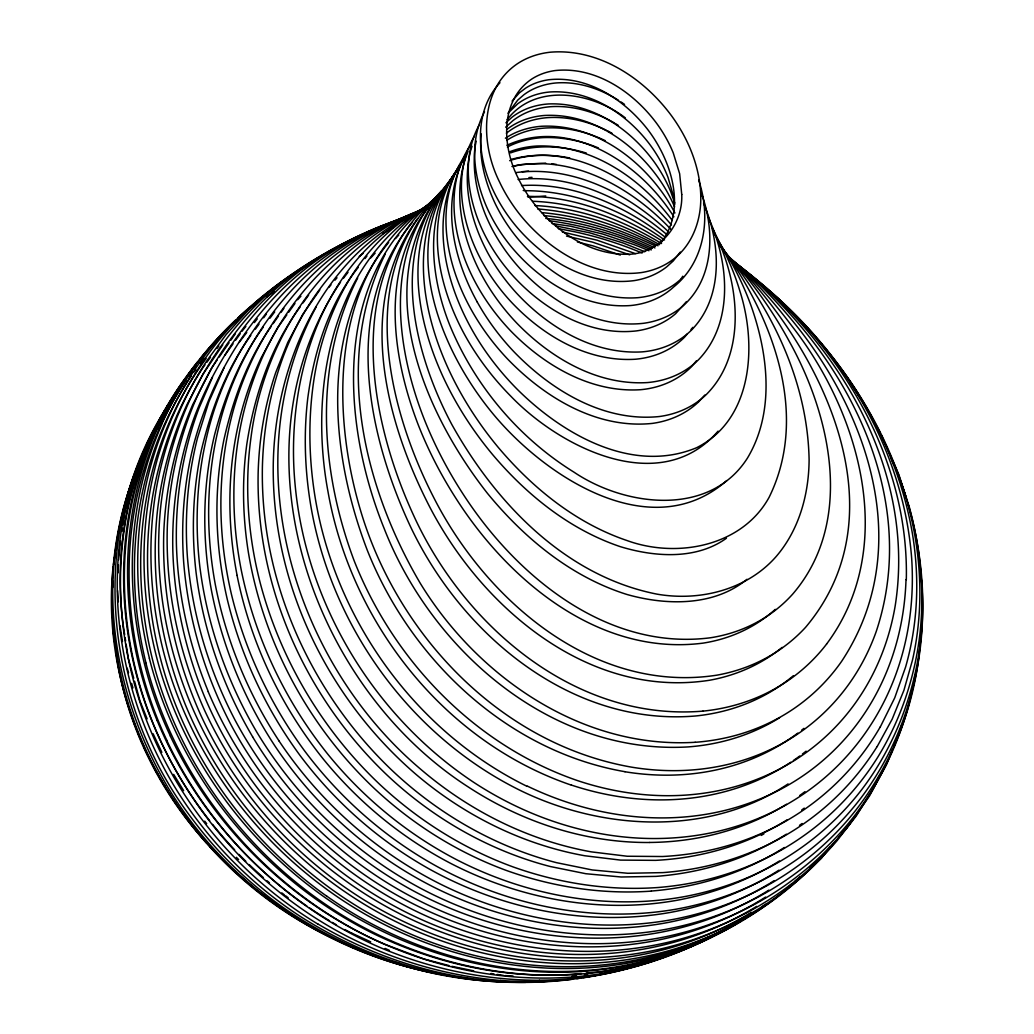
<?xml version="1.0" encoding="UTF-8"?>
<svg xmlns="http://www.w3.org/2000/svg" width="1034" height="1034" viewBox="0 0 1034 1034"><rect width="100%" height="100%" fill="white"/><g stroke="black" fill="none" stroke-linecap="round" stroke-linejoin="round"><path stroke-width="1.5" d="M118.096 572.862L118.406 564.81M118.6 559.976L120.551 540.872M113.145 566.205C96.537 725.196 198.696 881.588 343.831 943.176M920.363 640.847C916.24 702.034 893.363 761.644 855.842 810.139A393.928 341 46.9 0 1 675.021 919.071C595.494 934.309 512.127 919.821 440.006 883.902A371.801 322.892 47.5 0 1 279.258 741.3M112.693 587.726L113.171 581.328M481.275 133.903C478.626 158.021 485.062 182.307 495.376 203.995A151.83 121.03 40 0 0 518.124 239.1C547.309 273.829 590.983 300.997 637.719 297.702A100.531 80.949 40.4 0 0 680.786 279.232M475.11 147.345C472.137 170.261 476.868 193.539 485.476 214.775A160.554 128.449 40.3 0 0 520.115 268.711C551.2 302.367 596.179 328.528 643.355 323.319A103.555 83.78 40.8 0 0 682.931 305.999C714.171 278.353 714.959 230.892 701.698 194.121M914.573 678.382L915 675.215M121.973 531.411L122.439 528.258M122.917 525.104L124.791 512.476L134.459 476.377L140.288 461.526M113.404 564.616L115.226 553.461M115.743 550.269L116.26 547.089M116.777 543.897L117.294 540.717M469.94 153.51C462.431 187.296 471.62 222.594 487.609 252.58A173.195 138.983 40.7 0 0 515.94 292.467C547.968 327.274 593.322 354.675 642.049 351.883A107.846 87.657 41.2 0 0 691.746 329.833C721.564 299.007 720.931 250.874 707.295 212.771A176.711 144.308 39.4 0 0 703.534 203.013M475.252 145.768L476.183 141.18M912.776 687.752C903.315 733.856 883.282 777.465 855.04 815.076A400.106 347.023 46.8 0 1 665.741 929.346C581.922 944.649 494.304 927.64 419.533 887.728A375.988 327.274 47.5 0 1 256.833 732.175C226.937 681.445 207.149 624.975 199.82 566.503A408.869 353.667 48.1 0 1 205.21 443.689C225.981 343.107 298.361 252.025 397.521 220.152M900.213 730.198L901.467 725.726M119.634 526.371L121.405 520.296M470.199 151.985L472.06 146.246M126.82 500.689L129.754 491.745M133.644 479.815L135.105 475.356M136.566 470.884L142.395 456.162M140.792 458.333C92.491 580.061 121.327 723.205 201.023 824.964A365.816 326.188 46.8 0 0 300.48 916.538C350.164 948.217 406.129 969.608 464.421 978.5A404.682 358.203 45.9 0 0 525.776 982.365M467.988 151.584C452.388 189.532 460.75 232.818 478.328 268.543A188.421 151.597 41.1 0 0 517.013 323.345C550.889 358.178 597.652 385.734 647.698 382.554A111.517 91.082 41.8 0 0 698.829 359.418C729.241 327.519 729.345 278.34 716.536 238.634A192.906 158.486 39.6 0 0 708.225 217.114M137.225 467.898C96.356 565.262 106.786 679.558 156.741 771.584C204.202 859.189 286.159 925.999 380.008 958.466A395.544 351.159 45.7 0 0 430.377 972.219M159.107 429.097C114.877 527.443 121.224 643.717 166.862 740.37M162.416 423.113C117.966 521.976 124.468 638.857 170.377 735.988M141.451 458.553L147.849 442.203M892.549 749.65L886.5 764.604L869.581 795.818L849.599 824.356A405.47 352.361 46.7 0 1 663.983 937.05C568.157 956.127 467.032 933.004 384.894 881.356A379.219 330.841 47.5 0 1 235.028 720.052C208.545 669.437 192.053 613.834 187.4 556.874A411.261 356.665 48.1 0 1 197.481 438.028L208.958 401.593L224.197 367.406M893.751 746.651L899.8 731.697M212.461 377.345L199.084 407.952A412.476 358.643 48.1 0 0 176.439 545.306C178.029 595.571 189.17 645.229 208.325 691.707M357.674 277.965C312.914 365.39 320.398 470.961 354.158 560.751C393.67 660.894 475.149 745.592 577.838 780.709A298.154 253.601 47.5 0 0 895.186 605.872C916.499 470.38 837.708 337.769 730.96 259.676M385.307 253.873C333 358.914 363.231 486.277 420.127 583.047C477.359 676.895 582.026 749.211 695.145 742.283M462.818 160.684C441.014 205.986 453.913 259.793 477.178 301.902M478.975 125.36C462.663 155.539 466.825 192.466 479.427 223.176A159.507 127.97 40.3 0 0 513.808 276.789C544.685 310.239 589.432 336.179 636.298 330.919A102.87 83.457 40.7 0 0 675.68 313.638L686.498 301.566M316.21 306.839C233.555 460.531 291.601 660.778 421.329 769.774A336.709 288.732 47.6 0 0 591.383 851.874L627.211 856.242L662.51 856.514A345.136 295.634 47.3 0 0 880.257 726.902M163.863 412.282C110.069 506.996 107.911 625.337 148.482 725.312A372.395 331.294 46.9 0 0 317.955 924.125M167.133 406.31C113.068 501.516 111.026 620.452 151.843 720.892A374.489 332.612 46.8 0 0 209.631 820.647M880.05 774.957L873.058 789.123L856.294 815.929L836.829 840.965A410.278 357.195 46.6 0 1 671.518 941.457C588.036 961.891 498.621 949.858 421.174 913.655A382.606 334.46 47.4 0 1 208.222 691.746M880.296 726.928L894.746 697.795L905.603 667.008A335.83 287.439 47.7 0 0 912.35 533.247C896.517 441.531 845.282 358.268 776.185 296.81L772.476 293.785M474.464 135.971C452.039 174.617 461.293 223.215 481.56 260.697A172.071 138.453 40.7 0 0 509.697 300.338C541.506 334.951 586.614 362.12 635.018 359.263A107.135 87.321 41.2 0 0 684.495 337.265L687.287 333.956M459.51 165.259C426.745 222.039 447.412 293.023 480.952 344.503A234.382 189.17 42.3 0 0 517.116 389.159C562.406 434.254 632.058 474.541 696.619 447.709C753.23 419.248 757.043 344.451 739.801 290.825A242.951 202.625 40 0 0 719.754 242.732L714.055 233.012M468.531 148.095C444.878 187.374 452.931 237.29 472.37 276.53A187.193 151.029 41.1 0 0 510.77 330.983C544.44 365.609 590.944 392.933 640.666 389.702A110.793 90.721 41.8 0 0 691.565 366.618L696.347 360.905M265.376 350.914C295.026 288.887 347.476 236.23 413.148 213.78M877.207 746.522L892.161 719.186L903.936 690.26L912.492 660.054A345.11 295.931 47.7 0 0 907.089 501.141M484.507 111.827C467.769 143.222 474.36 181.713 489.224 212.513A150.822 120.59 40 0 0 511.804 247.41C540.782 281.92 584.223 308.869 630.662 305.534A99.859 80.639 40.3 0 0 673.522 287.09C705.149 261.705 711.172 216.843 698.661 180.174M177.021 391.266C138.272 448.562 114.283 516.16 112.745 585.606C111.685 657.262 132.274 728.311 169.214 789.549A354.559 317.309 46.5 0 0 258.345 890.856C318.433 938.161 391.279 970.37 467.614 978.28M152.076 434.306L155.436 428.89M838.173 838.199L850.943 821.694M465.882 154.531C432.871 200.531 445.305 263.399 471.246 309.644A206.309 166.81 41.6 0 0 507.539 358.966C544.75 397.534 596.786 429.213 652.26 423.41A113.365 93.306 42.6 0 0 698.622 401.877L704.826 395.04M680.282 252.102L673.237 260.956L666.904 266.682A96.059 77.24 40 0 1 634.165 280.615C588.294 286.586 544.375 259.961 515.811 225.877A143.442 114.257 39.7 0 1 493.296 190.631C477.191 157.155 472.913 111.84 499.965 82.72M681.044 278.883L682.789 276.22M436.387 197.765C371.374 290.476 425.336 414.285 487.505 493.412C524.251 538.171 571.027 576.933 626.979 594.485C666.258 605.601 713.964 606.519 746.975 579.286M826.58 644.053C898.443 547.632 860.314 413.535 792.044 326.227A430.428 376.402 43.9 0 0 741.197 268.245L728.737 256.768M222.762 344.826L203.259 373.739L186.753 405.121A411.338 360.026 48.1 0 0 157.427 511.016C150.201 576.985 160.722 644.208 185.732 705.563A382.567 336.464 47.3 0 0 344.232 898.029C441.802 963.429 569.359 986.746 681.535 947.7A415.927 364.046 46.3 0 0 748.306 915.697M174.268 396.19C84.426 522.351 101.203 702.306 194.457 821.875A360.31 321.884 46.6 0 0 285.591 909.209C330.958 940.139 382.063 962.279 435.753 973.873A401.735 356.006 45.8 0 0 501.438 981.809M176.866 392.364L179.477 388.526M161.485 416.12L166.913 408.133M169.628 404.152L171.437 401.489M217.334 359.677L211.918 367.484L192.751 404.604A411.093 358.966 48.2 0 0 163.811 531.76C161.679 594.989 175.056 658.038 201.023 715.631A381.52 334.861 47.4 0 0 361.603 898.378C453.603 956.321 569.747 977.983 674.879 946.549A412.243 360.207 46.4 0 0 751.343 912.324M219.143 357.079L229.083 342.771M230.879 340.173L235.403 333.672M319.803 289.934L302.794 314.323L287.788 342.383L275.755 372.473A397.663 339.023 48.2 0 0 258.177 471.918C255.372 585.283 305.146 697.123 386.897 774.931A343.895 296.293 47.6 0 0 550.308 866.531L585.813 873.717L621.176 877L655.944 876.38A355.321 305.65 47.3 0 0 786.344 834.205M271.322 326.201C247.41 360.065 232.87 399.731 223.861 439.98A399.576 344.425 48 0 0 227.364 599.707C240.922 655.866 265.803 708.923 300.028 755.453A364.317 316.275 47.6 0 0 431.76 870.382C503.752 909.61 588.385 926.748 669.58 912.557A384.299 332.651 47 0 0 778.99 870.15M273.118 323.655L278.495 316.003M281.183 312.178L283.885 308.365M512.114 101.061L519.365 92.879L525.66 88.123A76.361 60.993 38.6 0 1 548.563 79.773C587.674 75.353 624.29 99.561 647.517 129.263C671.376 160.296 687.403 209.54 660.442 243.494M224.973 355.14L233.012 343.857M235.7 340.096L240.172 333.827M241.956 331.319L245.859 326.434M286.832 314.84L277.823 327.429L261.266 357.674A394.936 339.462 48 0 0 237.109 575.408M288.628 312.32L294.936 303.492M300.144 306.904C270.675 346.959 254.274 395.35 246.816 444.193A391.783 335.649 48 0 0 248.315 552.027C263.179 641.972 308.339 726.217 374.618 788.748A351.586 303.712 47.6 0 0 507.035 870.693C553.19 887.082 602.421 894.63 651.355 891.114M302.962 302.988L308.61 295.155M250.771 335.443C226.291 369.461 211.156 409.348 201.449 449.893A406.465 352.258 48.1 0 0 196.021 572.073C203.259 630.21 222.866 686.369 252.619 736.777M255.385 329.135L259.056 324.081M263.657 317.774L266.423 313.987M204.965 364.847L203.116 367.354A410.653 360.259 48.1 0 0 153.148 493.373C142.421 554.224 147.332 617.246 165.479 676.197A383.123 337.588 47.3 0 0 326.641 896.116M206.813 362.327L210.509 357.286M216.985 348.484L218.833 345.963M462.224 161.575L464.033 159.12M461.074 163.863C418.382 219.557 439.67 298.141 475.007 351.935A232.883 188.485 42.3 0 0 510.912 396.306C560.557 447.877 660.299 498.104 718.061 431.139M469.41 146.906L471.194 144.514M263.192 327.248C239.733 359.276 224.598 396.681 214.568 434.913A403.157 348.471 48.1 0 0 211.401 590.233C222.09 645.694 243.882 698.674 274.876 745.876A369.59 321.587 47.6 0 0 434.59 887.56C506.324 923.284 589.238 937.567 668.326 922.418A391.602 339.63 46.9 0 0 768.779 883.967M269.9 318.278L274.695 311.867M877.168 746.496A357.48 306.891 47.2 0 1 662.742 872.618L627.78 873.278L592.236 869.956L556.538 862.679A345.989 297.495 47.6 0 1 392.119 770.459C309.89 692.16 259.702 579.699 262.429 465.623A400.068 340.354 48.2 0 1 280.033 365.687C302.975 297.004 353.331 235.92 421.872 209.488C321.509 257.453 285.229 379.969 295.026 483.847C305.857 603.688 373.843 716.304 474.128 782.596A325.891 278.702 47.6 0 0 656.603 838.522A331.242 283.083 47.4 0 0 878.021 712.943A325.594 278.146 47.6 0 0 911.691 558.683C902.966 442.836 834.942 336.968 742.464 269.086M340.496 282.127C229.716 446.727 308.727 684.443 468.337 787.016A323.888 277.564 47.6 0 0 649.753 842.49M343.314 278.443L348.006 272.317M358.203 267.431C328.528 304.526 314.052 351.482 307.796 398A404.992 339.837 48.3 0 0 310.019 500.895C329.213 623.618 409.037 735.962 521.02 790.803C603.83 830.935 709.402 836.183 788.076 783.914M364.989 258.565L366.941 256.031M239.112 342.448L246.751 332.521M254.39 322.582L257.259 318.86M458.514 168.012C423.669 212.422 429.911 275.147 449.583 324.689C474.347 385.165 518.435 437.744 574.025 472.189C625.26 506.712 709.673 517.323 747.388 458.178C774.854 412.424 768.301 355.011 751.408 306.723A281.92 237.51 40.1 0 0 728.001 256.587L718.087 240.715M456.718 171.385C397.159 244.838 440.07 350.112 493.231 414.104C545.267 476.881 651.536 546.715 726.747 480.577M507.061 119.776C535.457 82.319 592.223 92.323 625.299 117.863M690.996 329.536L692.858 327.339M809.622 868.431L821.616 857.923L836.105 840.668M328.941 287.271L330.958 284.893M334.99 280.149L337.006 277.771M343.637 243.481A389.572 339.863 47.1 0 0 297.236 271.373C253.265 304.112 218.769 348.368 196.357 398.31A413.484 360.401 48.1 0 0 167.34 526.073C165.22 589.664 178.714 653.061 204.861 710.953A383.756 336.218 47.4 0 0 366.463 894.849C458.941 953.128 575.705 975.036 681.432 943.46A414.647 361.642 46.4 0 0 821.616 857.923M441.531 190.812C383.692 251.572 395.725 346.351 423.837 418.227A367.303 297.327 45.7 0 0 462.056 492.481C515.061 575.24 606.312 651.226 710.539 637.758A188.227 157.956 46.8 0 0 792.664 594.136C854.317 522.48 831.297 416.883 789.304 341.414A393.76 341.285 41.8 0 0 746.354 276.802L724.149 251.443M417.749 218.471C355.231 302.91 385.075 419.649 428.981 505.51C481.198 607.268 588.54 699.204 709.647 680.23A212.616 179.373 47.1 0 0 782.118 647.4M428.632 207.071C379.672 268.892 391.757 356.316 418.343 425.09A365.028 296.267 45.7 0 0 456.278 498.892C508.896 581.173 599.668 656.616 703.236 643.096A187.025 157.323 46.8 0 0 775.28 609.362M297.637 299.718L300.894 296.202M370.779 257.88L375.135 253.175M816.718 861.568L807.218 871.778A418.343 365.493 46.3 0 1 688.062 944.649C575.279 983.877 447.037 960.302 348.962 894.5A384.803 337.821 47.3 0 1 189.442 700.858C164.29 639.18 153.627 571.608 160.877 505.264A413.716 361.461 48.1 0 1 190.308 398.865C214.684 346.364 252.916 300.506 300.984 268.116A394.29 344.71 47.3 0 1 338.751 246.674M823.064 854.769L830.457 846.82M395.492 238.544L398.762 235.067M450.281 180.808C387.246 247.501 413.264 351.909 451.729 424.328C495.506 503.054 565.52 576.145 656.978 594.136C699.462 601.529 746.406 590.039 775.681 557.08C798.933 530.429 808.846 494.756 809.105 459.884C807.657 380.641 770.692 305.444 720 245.989M427.986 204.693C330.35 271.076 330.169 408.986 360.711 511.029C397.832 635.522 501.051 744.39 631.8 767.189A279.865 237.471 47.4 0 0 876.212 631.541C923.142 490.607 839.466 341.168 727.949 256.884M388.655 242.46C318.95 328.437 329.833 452.465 367.212 550.036C410.472 659.408 506.983 751.279 625.001 771.7M447.761 183.936C397.56 245.485 418.55 334.421 453.81 398.012A301.644 244.166 43.9 0 0 492.468 454.417C526.655 494.859 569.579 529.537 620.245 546.637C654.47 557.067 696.05 560.092 726.424 538.236M454.34 174.643C402.459 236.191 423.914 326.744 459.574 390.93A303.544 245.058 43.9 0 0 498.504 447.696C532.937 488.384 576.119 523.307 627.095 540.575C676.908 558.644 742.037 546.508 769.076 497.367C810.591 413.303 771.261 313.871 719.276 243.727M841.883 832.784L847.492 827.097M412.54 222.155C342.5 306.103 366.346 429.317 407.784 520.761C457.661 631.05 568.739 726.786 695.727 715.967A236.269 199.872 47.3 0 0 793.44 675.667M505.936 122.8L511.817 117.372A87.567 70.519 39 0 1 548.563 103.943C591.306 102.159 630.43 128.849 654.6 162.493A131.538 106.864 39.2 0 1 670.963 192.259L674.646 202.677M505.665 127.182L512.825 120.707A93.28 75.198 39.2 0 1 550.308 106.722C572.862 105.106 595.235 112.021 614.687 123.111M789.226 886.28L791.63 884.186M795.224 881.033L800.019 876.832M359.276 256.393L362.986 253.485M442.242 191.316C354.197 269.848 387.065 407.486 434.564 499.163C487.182 601.504 595.08 694.085 716.963 675.15A213.973 180.097 47.1 0 0 805.564 627.341C904.155 510.46 819.51 344.555 725.855 253.679M433.336 200.57C331.371 275.768 341.543 423.449 384.221 528.645C431.941 650.683 551.458 754.885 687.985 746.923A257.595 218.497 47.4 0 0 779.558 717.751M435.766 197.546C343.404 275.69 368.621 417.4 413.212 514.531C463.49 625.454 575.163 721.861 702.952 711.121M266.539 297.094L274.32 291.64M506.647 140.391C536.103 121.301 574.801 126.045 605.136 140.598M410.123 217.747L420.993 210.858M382.826 233.787L393.282 227.428M310.95 263.592L297.236 271.36A402.433 353.266 47.6 0 0 256.51 301.424L230.246 327.106A411.971 361.564 48 0 0 157.168 459.807C138.556 527.017 140.185 598.841 158.926 665.831A385.062 339.359 47.2 0 0 346.364 911.574C431.01 963.404 534.733 985.118 632.433 964.567A420.515 368.66 46 0 0 739.698 921.94M428.632 204.887C331.565 261.589 308.752 388.448 327.933 491.292C350.914 622.378 443.974 741.779 571.375 785.142M426.486 206.671C357.389 240.832 320.798 317.425 312.384 391.227A407.461 341.155 48.2 0 0 314.698 494.666C334.137 618.164 414.492 731.154 527.159 786.396M419.365 210.768C319.868 255.476 271.567 370.689 273.26 475.02C274.876 589.251 329.575 700.108 415.888 774.272A334.654 287.555 47.6 0 0 584.921 855.777L620.555 860.107L655.672 860.353A343.029 294.444 47.3 0 0 787.417 819.652M506.88 145.316C567.653 117.424 635.703 160.464 669.838 210.678A171.45 141.555 39.8 0 1 673.897 216.804M422.014 210.031C325.271 242.693 263.386 339.475 250.952 437.809A393.605 336.554 47.9 0 0 260.271 583.189C280.55 659.64 322.233 730.056 379.749 784.379A353.731 304.952 47.6 0 0 512.98 866.88C559.381 883.398 608.884 891.024 658.089 887.508A368.259 316.818 47.2 0 0 877.401 757.754C899.942 721.305 913.966 680.062 919.484 637.616A352.504 302.794 47.7 0 0 909.183 506.57L898.779 474.412L881.524 435.56M512.89 166.267C572.306 153.859 631.205 187.206 670.885 229.302M509.659 160.658C528.969 154.144 550.01 153.911 569.85 158.047M510.602 159.585C571.298 142.395 633.415 179.528 671.454 224.985M510.525 152.903C534.953 144.114 561.759 145.587 586.317 153.058M400.287 219.001C307.68 249.84 240.34 335.016 218.42 428.593A405.548 349.867 48.1 0 0 215.343 584.727C226.123 640.524 248.082 693.814 279.283 741.288M407.486 216.196C312.733 247.591 246.493 337.588 227.803 433.647A401.967 345.795 48 0 0 231.422 594.227C245.11 650.722 270.184 704.089 304.616 750.904A366.501 317.554 47.6 0 0 437.201 866.595C509.581 906.068 594.666 923.388 676.339 909.144A386.574 333.956 47 0 0 860.443 798.636C903.832 741.624 924.68 669.437 922.509 598.143A364.692 314.362 47.8 0 0 922.16 590.233M646.431 960.741C536.956 988.53 417.994 960.857 326.666 896.064M518.073 179.515C572.914 173.505 626.126 200.079 667.008 234.705M522.286 171.696L528.542 171.088M581.418 973.524C510.835 980.49 439.127 964.955 375.394 934.568A384.286 339.294 47.1 0 1 149.348 658.322M586.2 973.097L600.547 971.818A419.455 368.363 46 0 0 623.851 967.746M521.537 185.577C573.831 182.217 624.368 205.792 665.056 237.032M528.865 177.59L532.019 177.331M528.103 197.223L545.771 195.969M516.121 172.575C572.965 165.169 628.142 193.552 668.442 231.745M545.693 163.126L521.937 164.496A136.772 112.745 40.5 0 0 511.946 166.513M494.601 980.878L502.421 980.775M527.456 196.382C575.796 196.305 622.119 215.628 662.38 241.219M504.993 975.631L513.019 975.993M539.425 980.31C484.545 980.245 430.041 968.768 379.568 947.286A379.517 336.321 47 0 1 166.784 740.409M534.824 205.546C578.82 207.575 621.434 223.189 659.55 244.67M523.23 190.502L526.306 190.695C576.313 191.07 624.316 211.169 664.526 239.953M532.691 201.268C578.51 202.858 622.636 220.009 661.54 243.52M543.651 215.524C582.297 219.35 620.038 231.112 654.974 247.927M481.909 979.65L489.845 980.426M545.758 218.42C582.581 221.974 618.448 233.167 652.053 248.406M537.77 208.971C579.919 212.345 620.852 225.955 658.051 245.769M541.868 212.642C581.509 215.964 619.65 229.044 655.414 246.002M551.794 163.863L556.37 164.419M500.585 980.49C447.192 975.915 395.053 960.689 347.308 936.416A376.286 334.111 47 0 1 153.782 725.092C114.658 630.494 113.12 519.456 157.866 426.473A405.057 358.165 47.9 0 1 181.118 385.979M552.091 223.564L570.665 226.252L602.757 234.059L634.243 244.696A381.042 331.591 47.5 0 1 648.964 250.719M473.714 970.848L451.948 966.338M490.917 973.485L494.045 973.963M497.173 974.442L503.429 975.398M549.002 220.656C584.249 225.567 618.888 235.183 651.317 249.905M478.858 979.612C422.092 972.348 367.238 953.167 317.994 924.047M558.334 228.656L573.263 231.474A375.975 327.287 47.4 0 1 631.244 248.664A381.132 332.069 47.6 0 1 642.127 253.02M555.775 225.903L589.613 232.805L622.933 242.912L644.815 251.714M566.516 236.088L592.417 242.098L629.706 254.829M562.328 231.952L597.057 240.198L635.367 253.601M399.344 963.494L387.143 959.811M577.386 241.982L592.896 245.833L620.297 255.075M448.846 965.523L424.108 959.048L384.389 944.171A381.675 337.666 47 0 1 170.3 736.014M352.323 947.286L368.97 953.283M598.402 147.952C580.927 140.637 561.953 136.85 542.979 137.625A112.073 91.38 39.8 0 0 507.371 146.983M370.586 937.773C439.734 971.146 518.305 985.118 594.563 974.7A417.09 366.915 46 0 0 701.659 941.535M606.428 130.323C588.333 121.456 568.157 116.39 547.93 117.617A98.993 80.109 39.4 0 0 506.376 133.218M351.922 933.25L370.676 941.832M385.113 948.424L389.443 950.401M607.772 130.93L612.012 133.283M287.168 911.898L292.661 915.103M618.603 100.376C600.069 88.64 578.096 81.247 555.969 82.966A83.599 66.874 38.9 0 0 523.902 94.74L517.711 100.13L507.952 113.275L517.724 103.788A83.043 66.615 38.8 0 1 549.623 92C589.238 89.325 626.087 113.288 649.352 143.855A123.214 99.639 39 0 1 668.054 177.538L673.237 195.323L674.659 204.267M615.915 123.886L618.397 125.45M621.007 101.939L624.549 104.408M736.143 264.639L738.677 266.41M272.834 901.674L255.902 889.589L234.033 870.641M281.959 908.188L285.862 910.967M752.687 277.629L756.397 280.666M758.866 282.683L762.575 285.707M766.284 288.732L768.766 290.761M728.815 257.207C842.658 349.104 932.125 524.031 841.754 661.153A259.211 219.376 47.4 0 1 695.145 742.296M231.603 868.534L210.135 846.82M787.895 308.933L791.333 312.307M799.334 320.178L803.896 324.676M206.813 843.317C158.202 790.105 125.114 722.068 115.756 650.438M807.334 328.049L811.561 332.87M816.834 338.919C858.517 385.359 889.783 441.156 907.089 501.141M182.94 812.737L184.944 815.27M186.96 817.791L188.976 820.311M850.297 382.735L861.322 399.744M672.346 220.5C640.938 178.171 591.396 144.114 536.93 146.014A111.349 91.031 39.8 0 0 509.814 151.688M183.613 790.635L173.673 774.401M862.989 402.368L865.484 406.323M867.151 408.96L880.037 432.729M161.847 752.338L153.097 733.765M890.545 456.769L893.557 464.214M897.758 474.632L901.971 485.049A359.16 309.063 47.8 0 1 906.004 497.16M147.138 718.901L140.004 701.052L134.575 681.29M157.181 720.646C117.863 625.583 116.17 513.976 161.149 420.528A407.306 359.548 47.9 0 1 230.349 325.839M127.221 668.21L128.539 672.746M131.615 683.345L132.934 687.894M133.748 678.252L128.319 658.477L126.122 644.182M237.057 575.421C250.603 642.566 280.602 706.002 323.526 759.344A358.501 310.471 47.6 0 0 452.142 864.14C521.239 899.373 601.374 914.134 678.071 900.084A376.014 324.818 47.1 0 0 779.429 861.012M149.426 658.309C131.253 585.541 133.748 507.397 160.141 436.93A410.446 360.969 48 0 1 233.917 322.001A405.302 356.471 47.7 0 1 273.739 288.124M146.027 663.156C127.996 590.737 130.542 512.993 156.819 442.888A408.12 359.548 48 0 1 191.419 375.807M122.464 641.532L120.009 625.777M124.675 634.643C110.38 548.498 130.4 457.041 180.33 385.243A403.945 357.777 47.9 0 1 185.047 378.858M125.153 637.823L125.644 641.002M115.33 647.297L113.171 631.567L112.641 614.429M117.592 590.582L118.367 601.788M112.073 595.726L112.176 598.841M906.314 579.66C908.873 469.048 851.848 363.916 770.589 291.575A423.604 369.28 46.8 0 0 736.402 263.76M377.888 228.113A383.368 333.724 46.9 0 0 317.567 258.384C261.046 295.22 219.828 351.883 195.439 414.259A410.071 357.221 48.2 0 0 172.833 550.928C174.384 600.909 185.422 650.296 204.448 696.502A380.37 333.116 47.4 0 0 415.965 917.055C492.998 953.077 581.948 964.916 664.965 944.598A407.887 355.774 46.6 0 0 756.668 906.391M350.875 240.095A389.572 339.863 47.1 0 1 359.664 236.269M362.611 235.067A389.572 339.863 47.1 0 1 367.057 233.309M800.523 876.561A419.998 367.587 46.1 0 1 798.287 878.693M785.556 890.015A419.998 367.587 46.1 0 1 781.962 893.001M779.546 894.966A419.998 367.587 46.1 0 1 652.751 957.742C542.669 985.686 423.074 957.704 331.268 892.549A385.333 338.945 47.3 0 1 169.059 671.35C150.744 612.102 145.781 548.744 156.535 487.57A413.018 361.693 48.1 0 1 206.697 360.995L226.188 334.46L248.095 310.355L272.2 288.835A398.995 349.544 47.4 0 1 320.243 257.13M739.478 921.578A417.594 366.126 46.1 0 1 646.431 960.728M765.496 904.336A420.515 368.66 46 0 1 761.748 907.128M756.681 910.76A420.515 368.66 46 0 1 754.122 912.544M746.315 917.753A420.515 368.66 46 0 1 743.679 919.446M733.028 925.042A418.124 367.212 46 0 1 730.353 926.671M727.652 928.274A418.124 367.212 46 0 1 720.814 932.177M712.465 936.675A418.124 367.212 46 0 1 626.242 967.488C529.111 987.948 425.866 966.544 341.737 914.87A382.864 338.002 47.2 0 1 155.449 670.665C136.85 604.011 135.286 532.562 153.82 465.714A409.619 360.129 48 0 1 206.128 358.514M723.438 930.354A419.455 368.363 46 0 1 720.698 931.893M708.135 938.523A419.455 368.363 46 0 1 626.927 967.087M281.519 282.747A405.302 356.471 47.7 0 1 285.449 280.149M370.547 937.877A382.089 337.937 47.1 0 1 145.962 663.169M194.043 371.969A408.12 359.548 48 0 1 195.814 369.435M200.338 363.18A408.12 359.548 48 0 1 204.06 358.281M162.248 423.035A408.068 359.599 47.9 0 1 235.325 320.281M237.691 318.084A408.068 359.599 47.9 0 1 255.902 302.535M673.664 952.947A416.508 366.398 45.9 0 1 669.308 954.628M656.06 959.332A416.508 366.398 45.9 0 1 648.564 961.71M587.622 974.623A416.508 366.398 45.9 0 1 584.391 974.997M576.623 975.799A416.508 366.398 45.9 0 1 571.944 976.199M687.183 947.351A414.169 364.963 46 0 1 679.894 950.66M676.947 951.952A414.169 364.963 46 0 1 672.501 953.826M669.515 955.041A414.169 364.963 46 0 1 539.425 980.232M158.939 429.02A405.767 358.191 47.9 0 1 185.978 380.486M188.653 376.583A405.767 358.191 47.9 0 1 192.298 371.464M194.146 368.931A405.767 358.191 47.9 0 1 196.021 366.424M238.415 318.511A407.306 359.548 47.9 0 1 240.754 316.469M351.896 933.288A378.418 335.443 46.9 0 1 344.852 929.54M336.451 924.835A378.418 335.443 46.9 0 1 332.289 922.406M329.523 920.751A378.418 335.443 46.9 0 1 309.45 907.865M306.891 906.094A378.418 335.443 46.9 0 1 157.194 720.646M643.523 963.546A410.834 362.624 45.9 0 1 500.585 980.413M184.737 380.732A405.057 358.165 47.9 0 1 188.447 375.562M193.216 369.228A405.057 358.165 47.9 0 1 195.155 366.734M167.211 406.349A405.897 358.901 47.9 0 1 197.378 362.21M200.441 358.488A405.897 358.901 47.9 0 1 219.88 337.317M288.15 897.745A374.489 332.612 46.8 0 1 285.617 895.819M284.35 894.849A374.489 332.612 46.8 0 1 281.83 892.898M269.447 882.816A374.489 332.612 46.8 0 1 267.005 880.748M263.386 877.595A374.489 332.612 46.8 0 1 249.259 864.605M245.821 861.257A374.489 332.612 46.8 0 1 239.061 854.433M234.628 849.793A374.489 332.612 46.8 0 1 212.603 824.421M606.919 972.955A406.918 359.754 45.9 0 1 583.241 977.66M580.061 978.164A406.918 359.754 45.9 0 1 576.856 978.642M572.048 979.301A406.918 359.754 45.9 0 1 478.858 979.663M163.915 412.32A403.674 357.531 47.9 0 1 183.238 382.309M188.873 373.804A403.945 357.777 47.9 0 1 195.801 365.17M238.595 859.551A367.858 327.494 46.7 0 1 236.372 857.302M206.684 823.659A367.858 327.494 46.7 0 1 204.706 821.138M552.686 980.891A404.682 358.203 45.9 0 1 532.161 982.197M539.399 981.163A401.735 356.006 45.8 0 1 531.45 981.628M518.641 982.003A401.735 356.006 45.8 0 1 509.193 981.99M452.556 976.096A395.544 351.159 45.7 0 1 449.389 975.618M447.812 975.372A395.544 351.159 45.7 0 1 444.646 974.868M441.479 974.325A395.544 351.159 45.7 0 1 438.3 973.757M176.129 803.754A329.213 296.267 45.9 0 1 173.402 799.773M170.739 795.753A329.213 296.267 45.9 0 1 168.115 791.708M165.556 787.624A329.213 296.267 45.9 0 1 159.003 776.612M157.439 773.833A329.213 296.267 45.9 0 1 153.627 766.814M147.849 755.427A329.213 296.267 45.9 0 1 144.463 748.228M140.017 738.069A329.213 296.267 45.9 0 1 138.22 733.688M135.351 726.333A329.213 296.267 45.9 0 1 132.662 718.927M128.255 705.524A329.213 296.267 45.9 0 1 126.924 701.039M907.852 503.274A359.16 309.063 47.8 0 1 921.927 627.38C917.623 685.568 897.344 742.464 862.097 789.136A378.25 326.098 47.1 0 1 684.896 896.543C607.772 910.708 527.185 895.754 457.739 860.275A360.672 311.725 47.6 0 1 328.295 754.794C285.087 701.13 254.868 637.319 241.193 569.76A397.314 340.806 47.9 0 1 265.35 350.901M763.906 833.895A343.443 295.97 47.2 0 1 761.179 835.433M784.392 847.492A366.036 315.538 47.2 0 1 651.342 891.049M802.061 823.503A355.321 305.65 47.3 0 1 799.502 825.365M804.258 808.123A343.029 294.444 47.3 0 1 801.738 809.971M804.956 791.682A329.2 281.946 47.4 0 1 799.812 795.443M786.46 804.284A329.2 281.946 47.4 0 1 649.753 842.451M906.017 579.583A314.246 267.948 47.5 0 1 527.275 786.073M731.206 259.973A423.604 369.28 46.8 0 1 733.817 261.861M806.119 751.162A296.306 252.58 47.5 0 1 802.397 754.044M799.864 755.932A296.306 252.58 47.5 0 1 793.427 760.481M790.79 762.252A296.306 252.58 47.5 0 1 571.401 785.064M803.948 728.35A278.12 236.502 47.5 0 1 801.544 730.263M797.86 733.08A278.12 236.502 47.5 0 1 625.001 771.752M826.593 644.066A237.768 200.686 47.2 0 1 702.952 711.134M711.819 226.782A213.611 176.685 39.8 0 1 725.752 259.999C740.254 304.203 741.197 360.052 705.899 394.936A114.102 93.667 42.6 0 1 659.317 416.534C603.494 422.286 551.187 390.348 513.73 351.534A207.64 167.43 41.6 0 1 477.178 301.902M505.406 138.207A98.346 79.799 39.4 0 1 541.764 126.251C593.27 123.783 639.852 157.775 667.008 199.394A155.229 127.415 39.6 0 1 674.931 212.991M506.789 129.47A92.672 74.913 39.2 0 1 544.078 115.498C590.44 112.758 633.015 142.059 658.865 178.688A142.33 116.209 39.4 0 1 674.582 206.878M768.818 890.145A397.741 345.64 46.8 0 1 659.136 932.59C575.783 947.855 488.63 931.027 414.272 891.347A373.765 325.956 47.5 0 1 252.593 736.803M774.22 880.619A391.602 339.63 46.9 0 1 770.097 883.165M918.98 558.567A364.692 314.362 47.8 0 1 919.433 561.733M919.846 564.887A364.692 314.362 47.8 0 1 920.764 572.81M921.229 577.567A364.692 314.362 47.8 0 1 921.863 585.49M384.57 224.843A376.583 327.08 46.7 0 0 317.929 259.573C255.773 303.427 213.288 371.296 193.797 444.219A408.857 355.244 48.2 0 0 183.69 562.457C188.278 619.095 204.629 674.388 230.97 724.718A376.996 329.51 47.5 0 0 379.866 885.014C461.552 936.365 562.134 959.216 657.43 940.255A403.105 350.953 46.7 0 0 765.612 897.06M700.781 196.602C701.233 219.751 692.793 243.985 674.181 258.629A96.705 77.537 40 0 1 641.274 272.588C595.106 278.521 550.954 251.676 522.183 217.373A144.398 114.684 39.8 0 1 499.512 181.906C480.758 144.695 479.065 90.294 516.78 64.16A97.868 77.951 38.6 0 1 550.295 52.204C598.57 48.197 643.536 78.002 671.337 115.524A146.57 117.876 38.8 0 1 690.88 150.279C696.813 165.001 700.496 180.704 700.781 196.602M681.742 194.495C683.164 225.322 658.374 254.946 626.539 254.274C592.043 254.571 560.699 234.421 538.624 209.191A122.878 97.584 39.8 0 1 517.724 177.202C502.162 146.259 499.784 100.298 531.928 78.933A76.878 61.226 38.7 0 1 554.948 70.583C595.597 66.163 633.364 92.026 656.693 123.421A124.675 100.246 38.8 0 1 673.263 152.954L679.648 173.725L681.742 194.495"/></g></svg>
